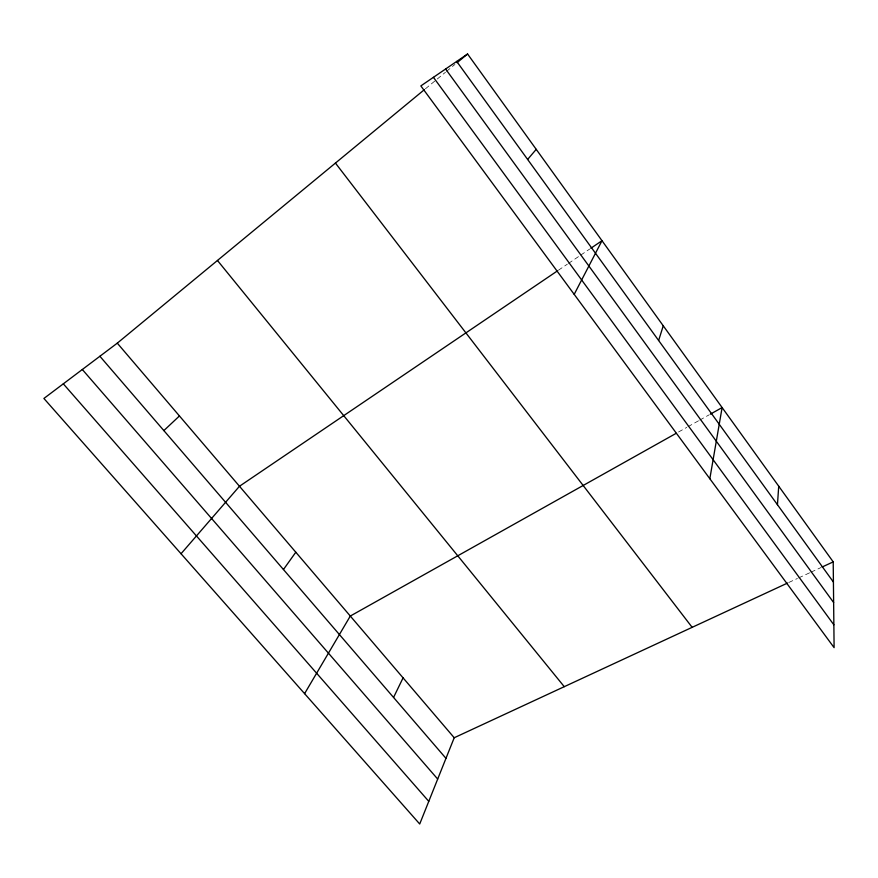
<?xml version="1.0" encoding="UTF-8"?>
<svg xmlns="http://www.w3.org/2000/svg" width="878" height="878" viewBox="0 0 878 878"><rect width="100%" height="100%" fill="white"/><g stroke="black" fill="none" stroke-linecap="round" stroke-linejoin="round"><path stroke-width="0.66" stroke-dasharray="4.39 3.29" d="M425.435 88.788L445.453 72.259M446.507 71.392L454.936 64.434M558.397 270.237L567.342 264.179M568.461 263.422L579.634 255.849M580.753 255.092L589.698 249.045M678.551 431.987L686.794 427.366M687.968 426.708L698.57 420.771M699.744 420.112L709.161 414.822M788.773 582.498L797.411 578.481M798.651 577.911L809.757 572.752M810.987 572.182L820.864 567.605"/><path stroke-width="1.32" d="M777.447 504.718L778.72 486.192M709.83 478.719L722.111 407.568L710.346 414.164M658.632 340.499L663.252 325.804M787.544 583.069L454.211 737.75L419.717 824.003L43.9 398.458L117.29 343.155L424.381 89.655M393.553 697.45L403.079 677.871M574.201 294.349L601.99 240.715L590.817 248.287M304.589 693.642L350.3 616.049L676.192 433.315M283.451 569.526L295.798 552.218M527.623 159.445L536.217 149.348M181.033 553.744L239.474 486.258L557.278 270.995M163.857 430.593L179.452 415.952M457.043 62.7L467.579 53.997L833.211 561.876L834.1 647.646L420.847 85.912L467.579 53.997M822.104 567.034L833.211 561.876M63.315 383.84L428.771 801.351M82.323 369.506L437.683 779.06M99.894 356.27L445.969 758.351M117.29 343.155L454.211 737.75M217.459 260.47L564.258 686.673M335.44 163.078L692.149 627.331M433.425 77.319L833.859 624.807M445.596 69.011L833.628 602.538M456.703 61.427L833.42 582.07"/></g></svg>
